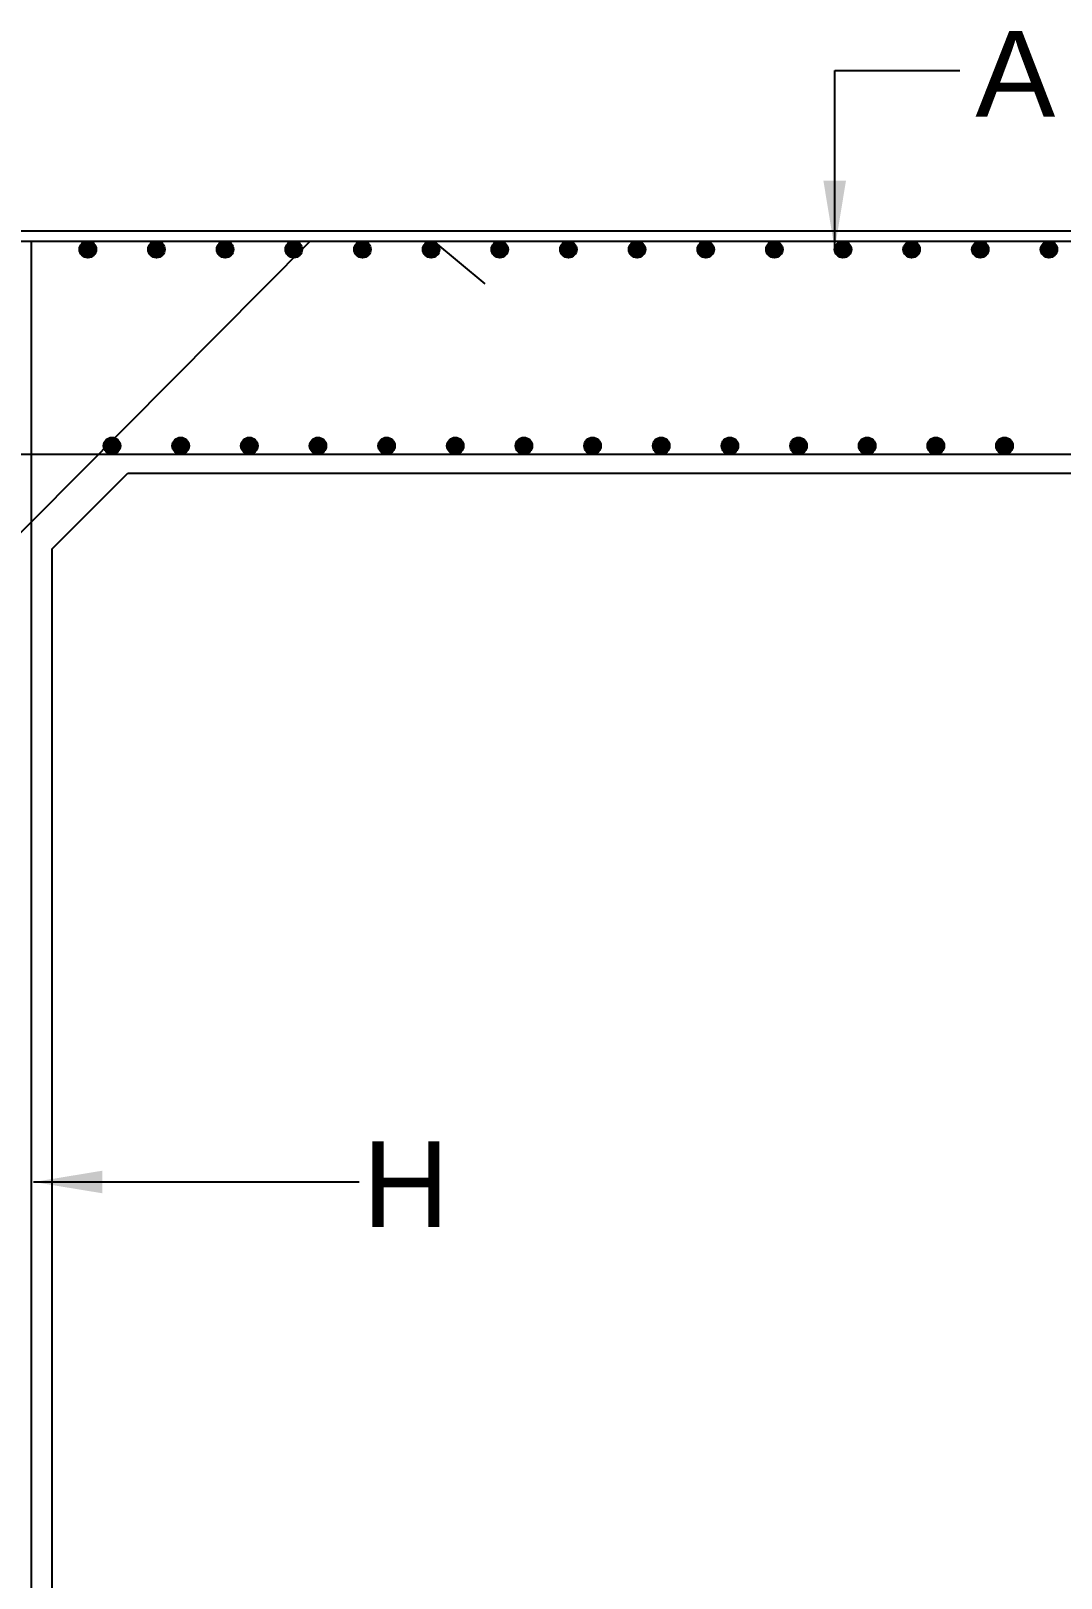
# Model space of a CAD drawing. Header units: millimetres. Extents: x 5124 to 2430164, y 2311 to 45642708.
# Drawn here: x 2372210 to 2375211, y 45621985 to 45626494 of the extents above; entities that cross this region are included whole.
import ezdxf

# ---------------------------------------------------------------- set-up
doc = ezdxf.new("R2010")
doc.units = ezdxf.units.MM
doc.header["$MEASUREMENT"] = 0
doc.layers.add('DRAWING', color=7, linetype='Continuous')
doc.layers.add('TEXT', color=7, linetype='Continuous')
doc.styles.get("Standard").update_dxf_attribs({"font": 'arial.ttf', "height": 280})
doc.dimstyles.get("Standard").update_dxf_attribs({"dimtxt": 225, "dimasz": 200, "dimexe": 0.18, "dimexo": 0.0625, "dimgap": 0.09, "dimtad": 0, "dimdec": 0, "dimzin": 0, "dimdsep": 46, "dimtxsty": 'Standard', "dimcen": 0.09, "dimse1": 1, "dimse2": 1, "dimadec": 0, "dimazin": 0, "dimtfac": 1, "dimtdec": 0, "dimtofl": 0, "dimtmove": 0, "dimatfit": 3, "dimfxl": 1, "dimtolj": 1, "dimtzin": 0, "dimarcsym": 0})

msp = doc.modelspace()

# ---------------------------------------------------------------- hatches: boundary and pattern name
at = {"layer": 'DRAWING'}
for points in [[(2372400.2, 45625857.7, 0.973258), (2372351.7, 45625859.1), (2372351.7, 45625856.4, 0.973258)], [(2372600.2, 45625857.7, 0.973258), (2372551.7, 45625859.1), (2372551.7, 45625856.4, 0.973258)], [(2372800.2, 45625857.7, 0.973258), (2372751.7, 45625859.1), (2372751.7, 45625856.4, 0.973258)], [(2373000.2, 45625857.7, 0.973258), (2372951.7, 45625859.1), (2372951.7, 45625856.4, 0.973258)], [(2373200.2, 45625857.7, 0.973258), (2373151.7, 45625859.1), (2373151.7, 45625856.4, 0.973258)], [(2373400.2, 45625857.7, 0.973258), (2373351.7, 45625859.1), (2373351.7, 45625856.4, 0.973258)], [(2373600.2, 45625857.7, 0.973258), (2373551.7, 45625859.1), (2373551.7, 45625856.4, 0.973258)], [(2373800.2, 45625857.7, 0.973258), (2373751.7, 45625859.1), (2373751.7, 45625856.4, 0.973258)], [(2374000.2, 45625857.7, 0.973258), (2373951.7, 45625859.1), (2373951.7, 45625856.4, 0.973258)], [(2374200.2, 45625857.7, 0.973258), (2374151.7, 45625859.1), (2374151.7, 45625856.4, 0.973258)], [(2374400.2, 45625857.7, 0.973258), (2374351.7, 45625859.1), (2374351.7, 45625856.4, 0.973258)], [(2374600.2, 45625857.7, 0.973258), (2374551.7, 45625859.1), (2374551.7, 45625856.4, 0.973258)], [(2374800.2, 45625857.7, 0.973258), (2374751.7, 45625859.1), (2374751.7, 45625856.4, 0.973258)], [(2375000.2, 45625857.7, 0.973258), (2374951.7, 45625859.1), (2374951.7, 45625856.4, 0.973258)], [(2375200.2, 45625857.7, 0.973258), (2375151.7, 45625859.1), (2375151.7, 45625856.4, 0.973258)], [(2372470.6, 45625285.2, 0.973258), (2372422.1, 45625286.6), (2372422.1, 45625283.9, 0.973258)], [(2372470.7, 45625285.2, 0.973258), (2372422.1, 45625286.6), (2372422.1, 45625283.9, 0.973258)], [(2372670.6, 45625285.2, 0.973258), (2372622.1, 45625286.6), (2372622.1, 45625283.9, 0.973258)], [(2372670.7, 45625285.2, 0.973258), (2372622.1, 45625286.6), (2372622.1, 45625283.9, 0.973258)], [(2372870.6, 45625285.2, 0.973258), (2372822.1, 45625286.6), (2372822.1, 45625283.9, 0.973258)], [(2372870.7, 45625285.2, 0.973258), (2372822.1, 45625286.6), (2372822.1, 45625283.9, 0.973258)], [(2373070.6, 45625285.2, 0.973258), (2373022.1, 45625286.6), (2373022.1, 45625283.9, 0.973258)], [(2373070.7, 45625285.2, 0.973258), (2373022.1, 45625286.6), (2373022.1, 45625283.9, 0.973258)], [(2373270.6, 45625285.2, 0.973258), (2373222.1, 45625286.6), (2373222.1, 45625283.9, 0.973258)], [(2373270.7, 45625285.2, 0.973258), (2373222.1, 45625286.6), (2373222.1, 45625283.9, 0.973258)], [(2373470.6, 45625285.2, 0.973258), (2373422.1, 45625286.6), (2373422.1, 45625283.9, 0.973258)], [(2373470.7, 45625285.2, 0.973258), (2373422.1, 45625286.6), (2373422.1, 45625283.9, 0.973258)], [(2373670.6, 45625285.2, 0.973258), (2373622.1, 45625286.6), (2373622.1, 45625283.9, 0.973258)], [(2373670.7, 45625285.2, 0.973258), (2373622.1, 45625286.6), (2373622.1, 45625283.9, 0.973258)], [(2373870.6, 45625285.2, 0.973258), (2373822.1, 45625286.6), (2373822.1, 45625283.9, 0.973258)], [(2373870.7, 45625285.2, 0.973258), (2373822.1, 45625286.6), (2373822.1, 45625283.9, 0.973258)], [(2374070.6, 45625285.2, 0.973258), (2374022.1, 45625286.6), (2374022.1, 45625283.9, 0.973258)], [(2374070.7, 45625285.2, 0.973258), (2374022.1, 45625286.6), (2374022.1, 45625283.9, 0.973258)], [(2374270.6, 45625285.2, 0.973258), (2374222.1, 45625286.6), (2374222.1, 45625283.9, 0.973258)], [(2374270.7, 45625285.2, 0.973258), (2374222.1, 45625286.6), (2374222.1, 45625283.9, 0.973258)], [(2374470.6, 45625285.2, 0.973258), (2374422.1, 45625286.6), (2374422.1, 45625283.9, 0.973258)], [(2374470.7, 45625285.2, 0.973258), (2374422.1, 45625286.6), (2374422.1, 45625283.9, 0.973258)], [(2374670.6, 45625285.2, 0.973258), (2374622.1, 45625286.6), (2374622.1, 45625283.9, 0.973258)], [(2374670.7, 45625285.2, 0.973258), (2374622.1, 45625286.6), (2374622.1, 45625283.9, 0.973258)], [(2374870.6, 45625285.2, 0.973258), (2374822.1, 45625286.6), (2374822.1, 45625283.9, 0.973258)], [(2374870.7, 45625285.2, 0.973258), (2374822.1, 45625286.6), (2374822.1, 45625283.9, 0.973258)], [(2375070.6, 45625285.2, 0.973258), (2375022.1, 45625286.6), (2375022.1, 45625283.9, 0.973258)], [(2375070.7, 45625285.2, 0.973258), (2375022.1, 45625286.6), (2375022.1, 45625283.9, 0.973258)]]:
    msp.add_hatch(color=256, dxfattribs=at).paths.add_polyline_path(points)

# ---------------------------------------------------------------- linework, layer by layer
for points in [[(2357721.9, 45625911.8), (2381721.3, 45625911.8), (2381721.3, 45619643.6), (2357721.9, 45619643.6)], [(2357751.7, 45625882), (2381691.5, 45625882), (2381691.5, 45619673.4), (2357751.7, 45619673.4)], [(2372492.5, 45625205.2), (2376274.1, 45625205.2), (2376494.3, 45624984.9), (2376494.3, 45620636.7), (2376274.1, 45620416.5), (2372492.5, 45620416.5), (2372272.2, 45620636.7), (2372272.2, 45624984.9)]]:
    msp.add_lwpolyline(points, close=True, dxfattribs=at)
for points in [[(2371948, 45624562.9), (2371948, 45624798.2), (2373024.1, 45625882), (2373382.8, 45625882), (2373532.6, 45625757.7)], [(2372210.5, 45625882), (2372210.5, 45619673.4)], [(2368082.6, 45625260.9), (2373248, 45625260.9)], [(2373248, 45625260.9), (2378413.5, 45625260.9)]]:
    msp.add_lwpolyline(points, dxfattribs=at)
for centre in [(2372375.9, 45625857.7), (2372575.9, 45625857.7), (2372775.9, 45625857.7), (2372975.9, 45625857.7), (2373175.9, 45625857.7), (2373375.9, 45625857.7), (2373575.9, 45625857.7), (2373775.9, 45625857.7), (2373975.9, 45625857.7), (2374175.9, 45625857.7), (2374375.9, 45625857.7), (2374575.9, 45625857.7), (2374775.9, 45625857.7), (2374975.9, 45625857.7), (2375175.9, 45625857.7), (2372446.3, 45625285.2), (2372446.4, 45625285.2), (2372646.3, 45625285.2), (2372646.4, 45625285.2), (2372846.3, 45625285.2), (2372846.4, 45625285.2), (2373046.3, 45625285.2), (2373046.4, 45625285.2), (2373246.3, 45625285.2), (2373246.4, 45625285.2), (2373446.3, 45625285.2), (2373446.4, 45625285.2), (2373646.3, 45625285.2), (2373646.4, 45625285.2), (2373846.3, 45625285.2), (2373846.4, 45625285.2), (2374046.3, 45625285.2), (2374046.4, 45625285.2), (2374246.3, 45625285.2), (2374246.4, 45625285.2), (2374446.3, 45625285.2), (2374446.4, 45625285.2), (2374646.3, 45625285.2), (2374646.4, 45625285.2), (2374846.3, 45625285.2), (2374846.4, 45625285.2), (2375046.3, 45625285.2), (2375046.4, 45625285.2)]:
    msp.add_circle(centre, 24.3, dxfattribs=at)

# ---------------------------------------------------------------- texts
at = {"layer": 'TEXT', "char_height": 250, "width": 236.129, "attachment_point": 1}
for s, insert in [('\\pi1.3353;A', (2374960.2, 45626494.4)), ('\\pi20.009;H', (2373156.5, 45623258.2))]:
    msp.add_mtext(s, dxfattribs=dict(at, insert=insert))

# ---------------------------------------------------------------- leaders
at = {"layer": 'DRAWING'}
for points in [[(2374551.7, 45625857.8), (2374551.7, 45626379.1), (2374916, 45626379.1)], [(2372218, 45623139.6), (2373166.4, 45623139.6)]]:
    msp.add_leader(points, dimstyle='Standard', override={"dimgap": 0.09, "dimtad": 0, "dimfxl": 2000}, dxfattribs=at)

doc.saveas('drawing.dxf')
